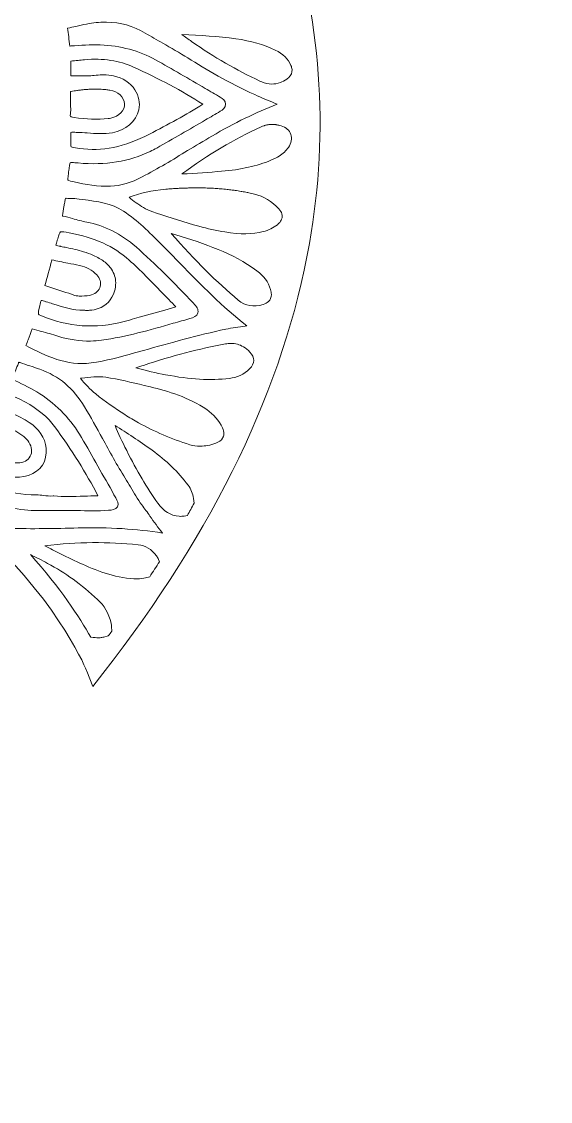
# Model space of a CAD drawing. Extents: x 126 to 2875, y -2951 to -49.
# Drawn here: x 2422 to 2875, y -2449 to -1525 of the extents above; entities that cross this region are included whole.
import ezdxf

# ---------------------------------------------------------------- set-up
doc = ezdxf.new("R2010")
doc.units = 0
doc.header["$MEASUREMENT"] = 0
doc.layers.add('Layer 1', color=7, linetype='Continuous')

# ---------------------------------------------------------------- blocks, each defined once
blk = doc.blocks.new('block 2')
at = {"layer": 'Layer 1', "lineweight": 0}
for points, knots in [([(2818.52, -1015.73), (2765.29, -1065.49), (2703.63, -1093.3), (2640.24, -1096.15), (2556.69, -1099.87), (2474.7, -1071.45), (2412.6, -1046.28), (2390.46, -1037.31), (2368.11, -1027.6), (2346.48, -1018.23), (2338.27, -1014.67), (2330.02, -1011.09), (2321.71, -1007.53), (2370.51, -1008.44), (2426.27, -1007.2), (2513.09, -924.65), (2568.78, -871.7), (2642.17, -798.11), (2625.81, -711.87), (2622.52, -694.49), (2611.09, -653.09), (2560.09, -612.54), (2565.36, -622.37), (2601.86, -692.87), (2569.54, -747.69), (2554.2, -773.71), (2526.78, -791.73), (2470.03, -803.98), (2455.63, -807.08), (2439.86, -809.44), (2422.81, -811.04), (2491.94, -734.79), (2533.75, -634.63), (2547.11, -513), (2561.91, -378.42), (2538.09, -252.24), (2515.5, -170.1), (2510.84, -153.21), (2505.7, -136.24), (2500.21, -119.65), (2496.11, -107.32), (2491.02, -97.85), (2485.03, -91.28), (2485.03, -91.28), (2489.08, -88.91), (2489.08, -88.91), (2488.22, -87.43), (2467.53, -52.75), (2420.58, -50.35), (2390.21, -48.79), (2356.11, -61.25), (2319.21, -87.4), (2293.72, -105.48), (2266.78, -130.21), (2238.64, -161.33), (2186.92, -191.97), (2146.46, -219.39), (2111.33, -247.55), (2059.02, -289.5), (2001.37, -329.63), (1934.36, -338.98), (1877.45, -346.93), (1826.29, -329.19), (1772.12, -310.4), (1744.15, -300.69), (1715.23, -290.66), (1685.52, -284.53), (1598.6, -266.59), (1534.9, -282.01), (1500.31, -329.06), (1465.72, -282.01), (1402.02, -266.61), (1315.1, -284.53), (1285.39, -290.66), (1256.47, -300.69), (1228.5, -310.4), (1174.33, -329.19), (1123.17, -346.93), (1066.26, -338.98), (999.25, -329.63), (941.6, -289.5), (889.29, -247.55), (854.16, -219.39), (813.72, -191.97), (761.98, -161.33), (733.84, -130.21), (706.9, -105.48), (681.41, -87.4), (644.51, -61.25), (610.42, -48.78), (580.04, -50.35), (533.09, -52.75), (512.4, -87.43), (511.54, -88.91), (511.54, -88.91), (515.6, -91.28), (515.6, -91.28), (509.6, -97.85), (504.51, -107.32), (500.43, -119.65), (494.91, -136.25), (489.76, -153.22), (485.12, -170.1), (462.53, -252.24), (438.71, -378.42), (453.51, -513), (466.87, -634.63), (508.68, -734.79), (577.81, -811.04), (560.76, -809.44), (544.99, -807.08), (530.59, -803.98), (473.84, -791.73), (446.42, -773.71), (431.08, -747.69), (398.76, -692.87), (435.26, -622.37), (440.53, -612.54), (389.53, -653.09), (378.1, -694.49), (374.81, -711.87), (358.45, -798.11), (431.84, -871.7), (487.53, -924.65), (574.36, -1007.2), (630.11, -1008.44), (678.91, -1007.53), (670.6, -1011.09), (662.35, -1014.67), (654.14, -1018.23), (632.51, -1027.6), (610.16, -1037.31), (588.02, -1046.28), (525.92, -1071.45), (443.9, -1099.88), (360.39, -1096.15), (296.99, -1093.3), (235.33, -1065.49), (182.1, -1015.73), (182.1, -1015.73), (125.87, -963.15), (125.87, -963.15), (125.87, -963.15), (170.22, -1026.07), (170.22, -1026.07), (219.77, -1096.34), (304.4, -1156.08), (385.84, -1178.26), (421.01, -1187.83), (457.96, -1193.28), (496.54, -1194.59), (485.65, -1205.66), (470.29, -1222.36), (453.05, -1244.47), (422.71, -1283.4), (380.73, -1347.02), (353.04, -1429.06), (321.9, -1521.35), (314.84, -1617.62), (332.07, -1715.18), (353.53, -1836.78), (412.97, -1960.62), (508.76, -2083.27), (508.76, -2083.27), (517.35, -2094.25), (517.35, -2094.25), (517.35, -2094.25), (522.39, -2081.24), (522.39, -2081.24), (522.59, -2080.7), (544.03, -2026.57), (607.28, -1966.45), (618.55, -1955.74), (631.63, -1944.41), (646.68, -1932.9), (644.92, -1962.85), (643.59, -2025.77), (654.99, -2105.75), (664.24, -2170.7), (680.05, -2233.27), (701.96, -2291.74), (729.36, -2364.83), (766.43, -2431.68), (812.16, -2490.44), (814.05, -2493.21), (839.63, -2531.25), (859.49, -2587.32), (878.32, -2640.42), (895.73, -2721.14), (871.87, -2804.06), (871.87, -2804.06), (865.62, -2825.84), (865.62, -2825.84), (865.62, -2825.84), (884.08, -2812.68), (884.08, -2812.68), (885.65, -2811.57), (922.92, -2784.71), (954.16, -2735.73), (978.8, -2697.08), (1003.28, -2637.97), (992.89, -2564.05), (993.48, -2564.79), (994.03, -2565.49), (994.54, -2566.17), (1016.21, -2595.31), (1039.76, -2622.73), (1064.5, -2647.63), (1109.21, -2692.65), (1155.37, -2726.78), (1201.72, -2749.11), (1255.68, -2775.1), (1310.13, -2785.14), (1363.64, -2778.93), (1378.87, -2809.5), (1404.34, -2833.21), (1429, -2856.2), (1455.2, -2880.59), (1479.94, -2903.62), (1493.04, -2933.91), (1493.04, -2933.91), (1500.31, -2950.67), (1500.31, -2950.67), (1500.31, -2950.67), (1507.58, -2933.91), (1507.58, -2933.91), (1520.68, -2903.62), (1545.42, -2880.59), (1571.62, -2856.2), (1596.29, -2833.21), (1621.76, -2809.5), (1636.98, -2778.93), (1690.49, -2785.14), (1744.94, -2775.1), (1798.9, -2749.11), (1845.25, -2726.78), (1891.43, -2692.65), (1936.12, -2647.63), (1960.86, -2622.73), (1984.41, -2595.33), (2006.08, -2566.18), (2006.59, -2565.5), (2007.14, -2564.79), (2007.73, -2564.05), (1997.35, -2637.97), (2021.82, -2697.08), (2046.46, -2735.73), (2077.7, -2784.71), (2114.98, -2811.57), (2116.54, -2812.68), (2116.54, -2812.68), (2135, -2825.84), (2135, -2825.84), (2135, -2825.84), (2128.75, -2804.06), (2128.75, -2804.06), (2104.89, -2721.14), (2122.3, -2640.42), (2141.13, -2587.32), (2161.01, -2531.22), (2186.59, -2493.18), (2188.46, -2490.44), (2234.19, -2431.68), (2271.26, -2364.83), (2298.65, -2291.74), (2320.57, -2233.27), (2336.38, -2170.7), (2345.63, -2105.75), (2357.03, -2025.77), (2355.7, -1962.85), (2353.94, -1932.9), (2368.99, -1944.41), (2382.07, -1955.74), (2393.34, -1966.45), (2456.59, -2026.57), (2478.03, -2080.7), (2478.23, -2081.24), (2478.23, -2081.24), (2483.25, -2094.29), (2483.25, -2094.29), (2483.25, -2094.29), (2491.86, -2083.27), (2491.86, -2083.27), (2587.65, -1960.62), (2647.09, -1836.78), (2668.55, -1715.18), (2685.78, -1617.62), (2678.72, -1521.35), (2647.58, -1429.06), (2619.89, -1347.02), (2577.91, -1283.4), (2547.57, -1244.47), (2530.33, -1222.36), (2514.97, -1205.66), (2504.08, -1194.59), (2542.66, -1193.28), (2579.61, -1187.83), (2614.78, -1178.26), (2696.22, -1156.08), (2780.85, -1096.34), (2830.4, -1026.07), (2830.4, -1026.07), (2874.75, -963.15), (2874.75, -963.15), (2874.75, -963.15), (2818.52, -1015.73), (2818.52, -1015.73)], [0, 0, 0, 0, 1, 1, 1, 2, 2, 2, 3, 3, 3, 4, 4, 4, 5, 5, 5, 6, 6, 6, 7, 7, 7, 8, 8, 8, 9, 9, 9, 10, 10, 10, 11, 11, 11, 12, 12, 12, 13, 13, 13, 14, 14, 14, 15, 15, 15, 16, 16, 16, 17, 17, 17, 18, 18, 18, 19, 19, 19, 20, 20, 20, 21, 21, 21, 22, 22, 22, 23, 23, 23, 24, 24, 24, 25, 25, 25, 26, 26, 26, 27, 27, 27, 28, 28, 28, 29, 29, 29, 30, 30, 30, 31, 31, 31, 32, 32, 32, 33, 33, 33, 34, 34, 34, 35, 35, 35, 36, 36, 36, 37, 37, 37, 38, 38, 38, 39, 39, 39, 40, 40, 40, 41, 41, 41, 42, 42, 42, 43, 43, 43, 44, 44, 44, 45, 45, 45, 46, 46, 46, 47, 47, 47, 48, 48, 48, 49, 49, 49, 50, 50, 50, 51, 51, 51, 52, 52, 52, 53, 53, 53, 54, 54, 54, 55, 55, 55, 56, 56, 56, 57, 57, 57, 58, 58, 58, 59, 59, 59, 60, 60, 60, 61, 61, 61, 62, 62, 62, 63, 63, 63, 64, 64, 64, 65, 65, 65, 66, 66, 66, 67, 67, 67, 68, 68, 68, 69, 69, 69, 70, 70, 70, 71, 71, 71, 72, 72, 72, 73, 73, 73, 74, 74, 74, 75, 75, 75, 76, 76, 76, 77, 77, 77, 78, 78, 78, 79, 79, 79, 80, 80, 80, 81, 81, 81, 82, 82, 82, 83, 83, 83, 84, 84, 84, 85, 85, 85, 86, 86, 86, 87, 87, 87, 88, 88, 88, 89, 89, 89, 90, 90, 90, 91, 91, 91, 92, 92, 92, 93, 93, 93, 94, 94, 94, 95, 95, 95, 96, 96, 96, 97, 97, 97, 98, 98, 98, 99, 99, 99, 100, 100, 100, 101, 101, 101, 102, 102, 102, 102]), ([(2465.57, -1645.8), (2466.92, -1645.82), (2468.88, -1645.99), (2470.79, -1646.16), (2494.25, -1648.22), (2514.42, -1644.98), (2532.37, -1636.25), (2534.26, -1635.35), (2536.12, -1634.39), (2537.96, -1633.36), (2551.95, -1625.47), (2566.04, -1617.26), (2579.67, -1609.3), (2583.88, -1606.84), (2588.09, -1604.39), (2592.3, -1601.94), (2594.3, -1600.78), (2596.94, -1598.88), (2596.94, -1595.86), (2596.94, -1592.83), (2594.33, -1590.97), (2592.35, -1589.83), (2588.04, -1587.33), (2583.75, -1584.81), (2579.45, -1582.31), (2565.55, -1574.19), (2551.18, -1565.8), (2536.88, -1557.8), (2522.94, -1550.01), (2507.03, -1545.76), (2489.62, -1545.12), (2481.23, -1544.82), (2472.82, -1545.42), (2464.7, -1545.99), (2464.7, -1545.99), (2463.81, -1546.06), (2463.81, -1546.06), (2463.72, -1546.07), (2463.62, -1546.07), (2463.51, -1546.09), (2462.94, -1540.58), (2462.37, -1535.56), (2461.77, -1530.78), (2464.08, -1530.29), (2466.38, -1529.77), (2468.69, -1529.25), (2471.73, -1528.55), (2474.88, -1527.82), (2477.96, -1527.22), (2483.54, -1526.14), (2488.9, -1525.61), (2494.08, -1525.61), (2494.08, -1525.61), (2494.93, -1525.61), (2494.93, -1525.61), (2506.9, -1525.76), (2517.84, -1528.85), (2528.08, -1534.95), (2533.05, -1537.91), (2538.17, -1540.82), (2543.09, -1543.62), (2550.21, -1547.67), (2557.57, -1551.87), (2564.62, -1556.27), (2579.72, -1565.69), (2599.87, -1577.78), (2621.78, -1587.67), (2627.56, -1590.27), (2633.52, -1592.74), (2639.29, -1595.13), (2639.9, -1595.38), (2640.5, -1595.64), (2641.11, -1595.87), (2622.85, -1602.92), (2604.51, -1611.86), (2585.12, -1623.16), (2578.15, -1627.23), (2571.14, -1631.49), (2564.36, -1635.59), (2551.81, -1643.2), (2538.83, -1651.07), (2525.64, -1658.04), (2516.24, -1663.01), (2507.31, -1665.62), (2498.37, -1666.03), (2487.64, -1666.52), (2477.14, -1664.48), (2467.31, -1662.34), (2465.03, -1661.84), (2462.74, -1661.34), (2462.09, -1660.95), (2462.04, -1660.76), (2462.02, -1660.47), (2462.02, -1660.13), (2462.04, -1659.07), (2462.23, -1657.37), (2462.4, -1655.73), (2462.45, -1655.25), (2462.5, -1654.79), (2462.53, -1654.32), (2462.58, -1653.81), (2462.63, -1653.3), (2462.69, -1652.8), (2463.05, -1649.73), (2463.43, -1646.53), (2463.92, -1645.94), (2464.16, -1645.82), (2464.76, -1645.78), (2465.57, -1645.8)], [0, 0, 0, 0, 1, 1, 1, 2, 2, 2, 3, 3, 3, 4, 4, 4, 5, 5, 5, 6, 6, 6, 7, 7, 7, 8, 8, 8, 9, 9, 9, 10, 10, 10, 11, 11, 11, 12, 12, 12, 13, 13, 13, 14, 14, 14, 15, 15, 15, 16, 16, 16, 17, 17, 17, 18, 18, 18, 19, 19, 19, 20, 20, 20, 21, 21, 21, 22, 22, 22, 23, 23, 23, 24, 24, 24, 25, 25, 25, 26, 26, 26, 27, 27, 27, 28, 28, 28, 29, 29, 29, 30, 30, 30, 31, 31, 31, 32, 32, 32, 33, 33, 33, 34, 34, 34, 35, 35, 35, 36, 36, 36, 36]), ([(2652.82, -1562.73), (2653.31, -1563.91), (2653.61, -1565.04), (2653.71, -1566.1), (2653.96, -1568.76), (2652.96, -1571.07), (2650.68, -1573.14), (2650.22, -1573.55), (2649.72, -1573.95), (2649.16, -1574.36), (2647.37, -1575.61), (2645.6, -1576.59), (2643.78, -1577.29), (2638.79, -1579.2), (2633.62, -1579), (2627.89, -1576.69), (2627.37, -1576.48), (2626.84, -1576.26), (2626.3, -1576.01), (2606.33, -1566.83), (2587.05, -1555.67), (2567.77, -1542.12), (2565.01, -1540.18), (2562.26, -1538.21), (2559.5, -1536.16), (2575.37, -1536.91), (2590.5, -1537.73), (2605.79, -1539.87), (2618.48, -1541.64), (2629.45, -1544.81), (2639.32, -1549.54), (2646.06, -1552.79), (2650.48, -1557.09), (2652.82, -1562.73)], [0, 0, 0, 0, 1, 1, 1, 2, 2, 2, 3, 3, 3, 4, 4, 4, 5, 5, 5, 6, 6, 6, 7, 7, 7, 8, 8, 8, 9, 9, 9, 10, 10, 10, 11, 11, 11, 11]), ([(2464.4, -1558.97), (2466.5, -1558.82), (2468.61, -1558.58), (2470.65, -1558.34), (2472.47, -1558.14), (2474.29, -1557.93), (2476.11, -1557.77), (2492.21, -1556.46), (2505.94, -1558.5), (2518.06, -1564.01), (2539.91, -1573.95), (2559.36, -1584.37), (2577.49, -1595.86), (2562.92, -1605.09), (2547.52, -1613.24), (2531.72, -1621.47), (2510.38, -1632.58), (2491.28, -1636.44), (2471.57, -1633.64), (2471.57, -1633.64), (2470.16, -1633.44), (2470.16, -1633.44), (2467.77, -1633.1), (2465.29, -1632.76), (2464.81, -1632.36), (2464.43, -1631.78), (2464.43, -1628.63), (2464.43, -1625.85), (2464.43, -1625.85), (2464.43, -1625.02), (2464.43, -1625.02), (2464.43, -1622.96), (2464.43, -1620.87), (2464.59, -1619.97), (2465.46, -1619.84), (2467.33, -1619.89), (2469.16, -1619.95), (2469.16, -1619.95), (2469.83, -1619.97), (2469.83, -1619.97), (2472.73, -1620.05), (2475.72, -1620.27), (2478.6, -1620.47), (2482.08, -1620.71), (2485.63, -1620.96), (2489.2, -1621.01), (2492.78, -1621.06), (2496.39, -1620.9), (2500.03, -1620.31), (2511.03, -1618.54), (2520.53, -1610.23), (2522.62, -1600.54), (2523.89, -1594.77), (2522.72, -1588.73), (2519.33, -1583.57), (2515.37, -1577.53), (2508.71, -1573.16), (2501.03, -1571.61), (2498.27, -1571.05), (2495.52, -1570.82), (2492.81, -1570.78), (2488.32, -1570.72), (2483.96, -1571.21), (2479.94, -1571.67), (2478.5, -1571.67), (2477.05, -1571.65), (2475.59, -1571.65), (2473.77, -1571.64), (2471.9, -1571.64), (2470.03, -1571.64), (2468.15, -1571.65), (2466.27, -1571.67), (2464.4, -1571.7), (2464.42, -1571.24), (2464.43, -1570.78), (2464.45, -1570.31), (2464.49, -1568.9), (2464.51, -1567.43), (2464.51, -1565.88), (2464.51, -1563.79), (2464.46, -1561.52), (2464.4, -1558.97)], [0, 0, 0, 0, 1, 1, 1, 2, 2, 2, 3, 3, 3, 4, 4, 4, 5, 5, 5, 6, 6, 6, 7, 7, 7, 8, 8, 8, 9, 9, 9, 10, 10, 10, 11, 11, 11, 12, 12, 12, 13, 13, 13, 14, 14, 14, 15, 15, 15, 16, 16, 16, 17, 17, 17, 18, 18, 18, 19, 19, 19, 20, 20, 20, 21, 21, 21, 22, 22, 22, 23, 23, 23, 24, 24, 24, 25, 25, 25, 26, 26, 26, 27, 27, 27, 27]), ([(2464.3, -1598.22), (2464.27, -1597.46), (2464.24, -1596.7), (2464.24, -1595.95), (2464.24, -1594.94), (2464.26, -1593.94), (2464.26, -1592.93), (2464.3, -1590.54), (2464.34, -1588.07), (2464.18, -1585.6), (2464.18, -1585.6), (2464.18, -1585.16), (2464.18, -1585.16), (2464.32, -1585.11), (2464.53, -1585.05), (2464.86, -1584.98), (2466.44, -1584.67), (2468.02, -1584.4), (2469.59, -1584.16), (2470.08, -1584.08), (2470.57, -1584.03), (2471.05, -1583.95), (2472.16, -1583.81), (2473.25, -1583.67), (2474.34, -1583.56), (2474.89, -1583.49), (2475.45, -1583.45), (2476, -1583.38), (2477.05, -1583.3), (2478.09, -1583.23), (2479.14, -1583.16), (2479.67, -1583.13), (2480.21, -1583.08), (2480.75, -1583.07), (2481.88, -1583.02), (2483.01, -1582.99), (2484.14, -1582.99), (2484.58, -1582.97), (2485.03, -1582.96), (2485.47, -1582.96), (2485.86, -1582.96), (2486.24, -1582.97), (2486.64, -1582.99), (2487.51, -1582.99), (2488.38, -1583.02), (2489.25, -1583.05), (2489.69, -1583.07), (2490.12, -1583.1), (2490.57, -1583.11), (2491.42, -1583.16), (2492.28, -1583.23), (2493.11, -1583.3), (2493.51, -1583.34), (2493.91, -1583.37), (2494.3, -1583.4), (2495.52, -1583.53), (2496.74, -1583.65), (2497.94, -1583.83), (2504.75, -1584.76), (2510.24, -1589.87), (2510.46, -1595.48), (2510.7, -1601.07), (2505.84, -1606.15), (2498.67, -1607.81), (2498.02, -1607.95), (2497.34, -1608.06), (2496.56, -1608.14), (2487.13, -1609.09), (2477.59, -1608.81), (2467.38, -1607.27), (2464.87, -1606.89), (2464.29, -1606.43), (2464.16, -1606.24), (2464, -1606.02), (2463.89, -1605.34), (2464.11, -1604.1), (2464.46, -1602.08), (2464.38, -1600.12), (2464.3, -1598.22)], [0, 0, 0, 0, 1, 1, 1, 2, 2, 2, 3, 3, 3, 4, 4, 4, 5, 5, 5, 6, 6, 6, 7, 7, 7, 8, 8, 8, 9, 9, 9, 10, 10, 10, 11, 11, 11, 12, 12, 12, 13, 13, 13, 14, 14, 14, 15, 15, 15, 16, 16, 16, 17, 17, 17, 18, 18, 18, 19, 19, 19, 20, 20, 20, 21, 21, 21, 22, 22, 22, 23, 23, 23, 24, 24, 24, 25, 25, 25, 26, 26, 26, 26]), ([(2650.75, -1632.77), (2648.7, -1635.72), (2646.12, -1638.15), (2642.75, -1640.29), (2640.73, -1641.57), (2638.4, -1642.73), (2635.72, -1643.84), (2623.65, -1648.82), (2610.21, -1651.83), (2593.47, -1653.26), (2583.25, -1654.14), (2571.5, -1655.06), (2559.5, -1655.54), (2581.82, -1639.07), (2604.06, -1625.85), (2627.33, -1615.23), (2628.06, -1614.9), (2628.79, -1614.62), (2629.52, -1614.36), (2629.77, -1614.28), (2630.02, -1614.22), (2630.26, -1614.14), (2630.75, -1613.98), (2631.24, -1613.84), (2631.73, -1613.73), (2632.04, -1613.67), (2632.32, -1613.6), (2632.62, -1613.56), (2633.08, -1613.46), (2633.52, -1613.38), (2633.98, -1613.33), (2634.3, -1613.29), (2634.62, -1613.25), (2634.93, -1613.24), (2635.38, -1613.19), (2635.83, -1613.18), (2636.28, -1613.16), (2636.64, -1613.14), (2637.01, -1613.14), (2637.39, -1613.16), (2637.64, -1613.16), (2637.91, -1613.18), (2638.16, -1613.19), (2638.6, -1613.21), (2639.03, -1613.25), (2639.48, -1613.3), (2639.73, -1613.33), (2639.98, -1613.37), (2640.24, -1613.4), (2640.73, -1613.46), (2641.22, -1613.56), (2641.69, -1613.65), (2641.91, -1613.7), (2642.13, -1613.73), (2642.36, -1613.78), (2643.05, -1613.95), (2643.77, -1614.12), (2644.49, -1614.35), (2648.59, -1615.6), (2651.51, -1618.19), (2652.71, -1621.66), (2653.93, -1625.16), (2653.22, -1629.21), (2650.75, -1632.77)], [0, 0, 0, 0, 1, 1, 1, 2, 2, 2, 3, 3, 3, 4, 4, 4, 5, 5, 5, 6, 6, 6, 7, 7, 7, 8, 8, 8, 9, 9, 9, 10, 10, 10, 11, 11, 11, 12, 12, 12, 13, 13, 13, 14, 14, 14, 15, 15, 15, 16, 16, 16, 17, 17, 17, 18, 18, 18, 19, 19, 19, 20, 20, 20, 21, 21, 21, 21]), ([(2644.52, -1694.98), (2643.86, -1696.42), (2642.72, -1697.8), (2641.18, -1699.04), (2639.49, -1700.38), (2637.64, -1701.55), (2635.63, -1702.52), (2633.62, -1703.5), (2631.45, -1704.29), (2629.14, -1704.88), (2619.85, -1707.25), (2609.73, -1707.35), (2596.35, -1705.21), (2588.84, -1703.99), (2581.4, -1702.31), (2574.02, -1700.35), (2561.72, -1697.07), (2549.63, -1693), (2537.79, -1689.02), (2537.79, -1689.02), (2534.54, -1687.92), (2534.54, -1687.92), (2531.72, -1686.97), (2529.08, -1685.72), (2526.53, -1684.23), (2522.29, -1681.78), (2518.32, -1678.73), (2514.28, -1675.51), (2523.51, -1671.97), (2533.64, -1669.73), (2545.75, -1668.61), (2547.47, -1668.45), (2549.25, -1668.31), (2551.07, -1668.2), (2552.87, -1668.07), (2554.66, -1667.98), (2556.43, -1667.88), (2557, -1667.87), (2557.57, -1667.83), (2558.14, -1667.82), (2559.33, -1667.76), (2560.53, -1667.71), (2561.7, -1667.66), (2562.34, -1667.65), (2562.97, -1667.63), (2563.6, -1667.61), (2564.7, -1667.58), (2565.77, -1667.55), (2566.85, -1667.53), (2567.5, -1667.52), (2568.16, -1667.5), (2568.81, -1667.5), (2569.84, -1667.49), (2570.85, -1667.47), (2571.87, -1667.47), (2571.87, -1667.47), (2573.45, -1667.47), (2573.45, -1667.47), (2575.18, -1667.49), (2576.88, -1667.5), (2578.56, -1667.53), (2578.93, -1667.55), (2579.29, -1667.55), (2579.65, -1667.57), (2581.62, -1667.61), (2583.55, -1667.69), (2585.46, -1667.79), (2585.88, -1667.8), (2586.29, -1667.82), (2586.68, -1667.85), (2588.28, -1667.93), (2589.87, -1668.04), (2591.42, -1668.15), (2591.83, -1668.18), (2592.26, -1668.21), (2592.67, -1668.25), (2594.5, -1668.4), (2596.34, -1668.56), (2598.14, -1668.77), (2598.46, -1668.8), (2598.79, -1668.85), (2599.11, -1668.88), (2600.64, -1669.05), (2602.15, -1669.24), (2603.65, -1669.45), (2604.1, -1669.5), (2604.52, -1669.56), (2604.97, -1669.62), (2606.71, -1669.88), (2608.45, -1670.15), (2610.17, -1670.43), (2610.38, -1670.48), (2610.57, -1670.51), (2610.78, -1670.54), (2612.31, -1670.81), (2613.83, -1671.11), (2615.35, -1671.41), (2615.78, -1671.51), (2616.22, -1671.59), (2616.66, -1671.68), (2618.34, -1672.03), (2620.02, -1672.41), (2621.68, -1672.81), (2629.6, -1674.72), (2636.42, -1678.87), (2642.5, -1685.52), (2643.73, -1686.86), (2644.57, -1688.29), (2644.97, -1689.73), (2645.22, -1690.6), (2645.32, -1691.45), (2645.25, -1692.32), (2645.17, -1693.23), (2644.94, -1694.11), (2644.52, -1694.98)], [0, 0, 0, 0, 1, 1, 1, 2, 2, 2, 3, 3, 3, 4, 4, 4, 5, 5, 5, 6, 6, 6, 7, 7, 7, 8, 8, 8, 9, 9, 9, 10, 10, 10, 11, 11, 11, 12, 12, 12, 13, 13, 13, 14, 14, 14, 15, 15, 15, 16, 16, 16, 17, 17, 17, 18, 18, 18, 19, 19, 19, 20, 20, 20, 21, 21, 21, 22, 22, 22, 23, 23, 23, 24, 24, 24, 25, 25, 25, 26, 26, 26, 27, 27, 27, 28, 28, 28, 29, 29, 29, 30, 30, 30, 31, 31, 31, 32, 32, 32, 33, 33, 33, 34, 34, 34, 35, 35, 35, 36, 36, 36, 37, 37, 37, 38, 38, 38, 38]), ([(2463.53, -1676.48), (2463.53, -1676.48), (2463.77, -1676.48), (2463.77, -1676.48), (2466.52, -1676.59), (2469.12, -1676.67), (2471.66, -1677.02), (2471.66, -1677.02), (2474.67, -1677.41), (2474.67, -1677.41), (2487.23, -1679.06), (2499.07, -1680.61), (2509.56, -1687.45), (2521.5, -1695.24), (2531.72, -1705.53), (2541.62, -1715.47), (2541.62, -1715.47), (2542.42, -1716.31), (2542.42, -1716.31), (2547.65, -1721.55), (2552.9, -1726.94), (2557.97, -1732.17), (2575.81, -1750.51), (2594.2, -1769.45), (2614.97, -1785.54), (2614.51, -1785.59), (2614.07, -1785.66), (2613.61, -1785.72), (2608.18, -1786.46), (2602.56, -1787.24), (2597.07, -1788.41), (2573.29, -1793.52), (2549.53, -1800.2), (2526.56, -1806.66), (2526.56, -1806.66), (2519.03, -1808.77), (2519.03, -1808.77), (2506.59, -1812.26), (2494.38, -1815.53), (2481.91, -1817.25), (2460.96, -1820.13), (2443.19, -1811.27), (2426.04, -1802.48), (2426.68, -1800.79), (2427.31, -1799.09), (2427.96, -1797.42), (2429.11, -1794.41), (2430.3, -1791.29), (2431.36, -1788.17), (2431.39, -1788.17), (2431.44, -1788.19), (2431.47, -1788.2), (2434.05, -1788.93), (2436.62, -1789.61), (2439.2, -1790.31), (2443.88, -1791.56), (2448.73, -1792.86), (2453.38, -1794.36), (2462.69, -1797.37), (2472.09, -1798.79), (2481.45, -1798.59), (2484.57, -1798.51), (2487.67, -1798.26), (2490.77, -1797.83), (2511.73, -1794.93), (2532.24, -1789.07), (2552.08, -1783.41), (2556.86, -1782.05), (2561.64, -1780.67), (2566.42, -1779.35), (2569.32, -1778.55), (2572.37, -1777.33), (2573.18, -1774.43), (2573.99, -1771.47), (2571.88, -1768.75), (2569.51, -1766.26), (2552.48, -1748.52), (2537.03, -1732.64), (2520.29, -1718.03), (2507.54, -1706.89), (2493.32, -1699.75), (2478.04, -1696.77), (2474.02, -1696), (2469.94, -1694.86), (2465.98, -1693.76), (2463.28, -1693.02), (2460.47, -1692.24), (2457.67, -1691.56), (2457.5, -1691.53), (2457.36, -1691.48), (2457.24, -1691.45), (2457.26, -1691.39), (2457.28, -1691.31), (2457.29, -1691.23), (2457.85, -1688.65), (2458.26, -1686.02), (2458.64, -1683.51), (2458.83, -1682.27), (2459.02, -1681.04), (2459.22, -1679.82), (2459.44, -1678.47), (2459.68, -1677.11), (2459.89, -1676.45), (2460.08, -1676.43), (2460.3, -1676.41), (2460.57, -1676.41), (2461.38, -1676.4), (2462.48, -1676.43), (2463.53, -1676.48)], [0, 0, 0, 0, 1, 1, 1, 2, 2, 2, 3, 3, 3, 4, 4, 4, 5, 5, 5, 6, 6, 6, 7, 7, 7, 8, 8, 8, 9, 9, 9, 10, 10, 10, 11, 11, 11, 12, 12, 12, 13, 13, 13, 14, 14, 14, 15, 15, 15, 16, 16, 16, 17, 17, 17, 18, 18, 18, 19, 19, 19, 20, 20, 20, 21, 21, 21, 22, 22, 22, 23, 23, 23, 24, 24, 24, 25, 25, 25, 26, 26, 26, 27, 27, 27, 28, 28, 28, 29, 29, 29, 30, 30, 30, 31, 31, 31, 32, 32, 32, 33, 33, 33, 34, 34, 34, 35, 35, 35, 36, 36, 36, 36]), ([(2499.3, -1737.11), (2497.67, -1734.6), (2495.49, -1732.32), (2492.8, -1730.38), (2490.33, -1728.59), (2487.48, -1726.97), (2483.81, -1725.26), (2481.04, -1723.98), (2478.19, -1722.95), (2475.32, -1722.07), (2470.54, -1720.61), (2465.68, -1719.6), (2460.92, -1718.62), (2459.24, -1718.25), (2457.54, -1717.9), (2455.88, -1717.54), (2455.88, -1717.54), (2455.61, -1717.48), (2455.61, -1717.48), (2454.11, -1717.14), (2452.57, -1716.81), (2451.75, -1716.53), (2451.91, -1715.62), (2452.4, -1713.98), (2452.89, -1712.38), (2452.89, -1712.36), (2452.89, -1712.36), (2452.89, -1712.35), (2452.89, -1712.35), (2452.91, -1712.33), (2452.91, -1712.33), (2453.03, -1711.89), (2453.16, -1711.46), (2453.29, -1711.05), (2454.19, -1708.09), (2455.01, -1705.56), (2455.63, -1705.16), (2456.34, -1704.72), (2459.75, -1705.35), (2463.05, -1705.95), (2484.76, -1709.94), (2501.06, -1717.35), (2514.34, -1729.3), (2524.08, -1738.06), (2533.35, -1747.63), (2542.33, -1756.91), (2546.29, -1760.99), (2550.35, -1765.2), (2554.45, -1769.32), (2554.45, -1769.32), (2547.85, -1771.16), (2547.85, -1771.16), (2539.72, -1773.42), (2531.37, -1775.75), (2523.08, -1778.14), (2520.31, -1778.93), (2517.56, -1779.73), (2514.8, -1780.56), (2489.82, -1787.97), (2466.57, -1787.33), (2443.71, -1778.61), (2443.71, -1778.61), (2443.06, -1778.36), (2443.06, -1778.36), (2440.15, -1777.25), (2437.14, -1776.09), (2436.79, -1775.45), (2436.43, -1774.75), (2437.19, -1771.44), (2437.92, -1768.24), (2438.33, -1766.45), (2438.74, -1764.63), (2439.07, -1763.75), (2439.96, -1763.89), (2441.62, -1764.41), (2443.23, -1764.9), (2443.23, -1764.9), (2443.47, -1764.98), (2443.47, -1764.98), (2445.28, -1765.54), (2447.08, -1766.11), (2448.87, -1766.69), (2457.36, -1769.43), (2466.12, -1772.28), (2475.62, -1772.28), (2476.1, -1772.28), (2476.57, -1772.29), (2477.03, -1772.29), (2478.16, -1772.31), (2479.31, -1772.34), (2480.5, -1772.26), (2483.17, -1772.07), (2485.66, -1771.58), (2487.92, -1770.78), (2494.73, -1768.37), (2499.56, -1763.24), (2501.82, -1755.85), (2502.56, -1753.43), (2502.91, -1751), (2502.88, -1748.66), (2502.82, -1744.55), (2501.6, -1740.6), (2499.3, -1737.11)], [0, 0, 0, 0, 1, 1, 1, 2, 2, 2, 3, 3, 3, 4, 4, 4, 5, 5, 5, 6, 6, 6, 7, 7, 7, 8, 8, 8, 9, 9, 9, 10, 10, 10, 11, 11, 11, 12, 12, 12, 13, 13, 13, 14, 14, 14, 15, 15, 15, 16, 16, 16, 17, 17, 17, 18, 18, 18, 19, 19, 19, 20, 20, 20, 21, 21, 21, 22, 22, 22, 23, 23, 23, 24, 24, 24, 25, 25, 25, 26, 26, 26, 27, 27, 27, 28, 28, 28, 29, 29, 29, 30, 30, 30, 31, 31, 31, 32, 32, 32, 33, 33, 33, 34, 34, 34, 34]), ([(2633.51, -1764.81), (2632.37, -1765.9), (2630.85, -1766.74), (2628.98, -1767.31), (2620.75, -1769.84), (2613.77, -1768.57), (2607.66, -1763.48), (2589.34, -1748.17), (2571.15, -1730.05), (2550.46, -1706.48), (2551.72, -1706.84), (2552.97, -1707.2), (2554.22, -1707.58), (2579.01, -1715.17), (2602.97, -1723.24), (2623.68, -1738.4), (2629.55, -1742.69), (2633.36, -1747.98), (2635.39, -1754.58), (2635.83, -1756.01), (2636.04, -1757.35), (2636.04, -1758.6), (2636.04, -1761.1), (2635.17, -1763.21), (2633.51, -1764.81)], [0, 0, 0, 0, 1, 1, 1, 2, 2, 2, 3, 3, 3, 4, 4, 4, 5, 5, 5, 6, 6, 6, 7, 7, 7, 8, 8, 8, 8]), ([(2462.04, -1731.91), (2465.35, -1732.55), (2468.64, -1733.2), (2471.93, -1733.88), (2477.7, -1735.06), (2482.68, -1737.82), (2486.72, -1742.03), (2489.46, -1744.88), (2490.53, -1748.44), (2489.68, -1751.8), (2488.82, -1755.21), (2486.12, -1757.89), (2482.29, -1759.11), (2479.9, -1759.88), (2477.36, -1760.04), (2473.8, -1760.07), (2473.58, -1760.06), (2473.18, -1760.06), (2472.77, -1760.04), (2471.22, -1760.03), (2469.46, -1760), (2467.91, -1759.47), (2467.91, -1759.47), (2462.74, -1757.73), (2462.74, -1757.73), (2456.07, -1755.5), (2449.2, -1753.2), (2442.38, -1751), (2444.22, -1744.5), (2446.13, -1737.39), (2448.21, -1729.3), (2448.22, -1729.22), (2448.24, -1729.17), (2448.27, -1729.11), (2452.86, -1730.12), (2457.53, -1731.03), (2462.04, -1731.91)], [0, 0, 0, 0, 1, 1, 1, 2, 2, 2, 3, 3, 3, 4, 4, 4, 5, 5, 5, 6, 6, 6, 7, 7, 7, 8, 8, 8, 9, 9, 9, 10, 10, 10, 11, 11, 11, 12, 12, 12, 12]), ([(2617.39, -1822.32), (2612.44, -1827.11), (2606.79, -1829.82), (2600.11, -1830.58), (2583.87, -1832.45), (2566.5, -1831.43), (2545.43, -1827.41), (2537.8, -1825.94), (2529.13, -1824.14), (2520.23, -1821.54), (2522.4, -1820.81), (2524.57, -1820.08), (2526.74, -1819.37), (2551.49, -1811.12), (2574.4, -1805.13), (2596.75, -1801.06), (2598.37, -1800.76), (2599.93, -1800.61), (2601.45, -1800.61), (2605.31, -1800.61), (2608.84, -1801.56), (2612.12, -1803.5), (2614.08, -1804.65), (2615.95, -1806.15), (2617.72, -1808.02), (2622.14, -1812.63), (2622.01, -1817.84), (2617.39, -1822.32)], [0, 0, 0, 0, 1, 1, 1, 2, 2, 2, 3, 3, 3, 4, 4, 4, 5, 5, 5, 6, 6, 6, 7, 7, 7, 8, 8, 8, 9, 9, 9, 9]), ([(2470.86, -1958.58), (2450.72, -1959.07), (2431.05, -1959.46), (2411.65, -1958.93), (2411.65, -1958.93), (2408.24, -1958.83), (2408.24, -1958.83), (2407.16, -1957.77), (2406.08, -1956.73), (2404.97, -1955.67), (2391.6, -1942.91), (2377.34, -1930.78), (2362.27, -1919.29), (2362.27, -1919.29), (2362.96, -1918.28), (2362.96, -1918.28), (2363.26, -1917.86), (2363.55, -1917.44), (2363.83, -1917.03), (2363.91, -1916.91), (2363.96, -1916.84), (2364.02, -1916.77), (2364.07, -1916.79), (2364.1, -1916.82), (2364.17, -1916.87), (2366.75, -1918.78), (2369.45, -1920.54), (2372.08, -1922.27), (2372.08, -1922.27), (2373.43, -1923.14), (2373.43, -1923.14), (2391.5, -1935.02), (2407.84, -1941.37), (2424.86, -1943.14), (2432.44, -1943.94), (2440.07, -1943.78), (2447.45, -1943.62), (2450.8, -1943.54), (2454.27, -1943.48), (2457.67, -1943.48), (2461.55, -1943.51), (2465.41, -1943.59), (2469.27, -1943.68), (2478.3, -1943.89), (2487.61, -1944.09), (2496.85, -1943.46), (2499.4, -1943.27), (2502.9, -1943.03), (2504.32, -1940.37), (2505.64, -1937.94), (2504.37, -1935.29), (2502.96, -1932.81), (2502.96, -1932.81), (2501.42, -1930.07), (2501.42, -1930.07), (2492.37, -1914.05), (2483, -1897.46), (2473.69, -1881.22), (2465.06, -1866.13), (2453.02, -1853.5), (2437.88, -1843.69), (2431.19, -1839.33), (2424, -1835.87), (2417.05, -1832.51), (2417.05, -1832.51), (2414.35, -1831.2), (2414.35, -1831.2), (2414.14, -1831.09), (2413.97, -1831.01), (2413.82, -1830.93), (2413.85, -1830.85), (2413.89, -1830.77), (2413.93, -1830.69), (2416.21, -1826.19), (2418.13, -1821.75), (2419.63, -1817.47), (2419.76, -1817.09), (2419.89, -1816.86), (2419.97, -1816.73), (2420.16, -1816.74), (2420.49, -1816.82), (2421.03, -1817.01), (2423.76, -1817.98), (2426.53, -1818.88), (2429.31, -1819.78), (2432.12, -1820.72), (2435.05, -1821.67), (2437.87, -1822.68), (2454.25, -1828.49), (2466.79, -1839), (2476.21, -1854.83), (2481.5, -1863.71), (2486.56, -1872.94), (2491.45, -1881.87), (2497.64, -1893.15), (2504.05, -1904.84), (2511, -1916), (2512.52, -1918.43), (2514.01, -1920.95), (2515.43, -1923.39), (2518.46, -1928.53), (2521.59, -1933.84), (2525.28, -1938.81), (2527.64, -1941.97), (2529.97, -1945.28), (2532.21, -1948.48), (2535.59, -1953.28), (2539.05, -1958.18), (2542.8, -1962.92), (2520.72, -1959.35), (2497.17, -1957.93), (2470.86, -1958.58)], [0, 0, 0, 0, 1, 1, 1, 2, 2, 2, 3, 3, 3, 4, 4, 4, 5, 5, 5, 6, 6, 6, 7, 7, 7, 8, 8, 8, 9, 9, 9, 10, 10, 10, 11, 11, 11, 12, 12, 12, 13, 13, 13, 14, 14, 14, 15, 15, 15, 16, 16, 16, 17, 17, 17, 18, 18, 18, 19, 19, 19, 20, 20, 20, 21, 21, 21, 22, 22, 22, 23, 23, 23, 24, 24, 24, 25, 25, 25, 26, 26, 26, 27, 27, 27, 28, 28, 28, 29, 29, 29, 30, 30, 30, 31, 31, 31, 32, 32, 32, 33, 33, 33, 34, 34, 34, 35, 35, 35, 36, 36, 36, 37, 37, 37, 37]), ([(2595.06, -1879.94), (2594.96, -1880.24), (2594.87, -1880.54), (2594.74, -1880.84), (2594.61, -1881.12), (2594.47, -1881.42), (2594.31, -1881.69), (2593.19, -1883.64), (2591.19, -1885.14), (2588.49, -1886.08), (2583.75, -1887.71), (2579.43, -1888.52), (2575.44, -1888.48), (2572.02, -1888.56), (2569.1, -1888.2), (2566.36, -1887.33), (2550.28, -1882.2), (2535.81, -1875.99), (2522.43, -1868.54), (2518.47, -1866.34), (2514.59, -1864.03), (2510.81, -1861.59), (2502.3, -1856.08), (2493.6, -1850.46), (2485.74, -1843.8), (2481.02, -1839.81), (2476.62, -1835.42), (2472.73, -1830.47), (2473.06, -1830.42), (2473.39, -1830.37), (2473.71, -1830.34), (2480.85, -1829.38), (2487.57, -1828.47), (2494.36, -1829.53), (2505.43, -1831.26), (2516.54, -1833.95), (2527.29, -1836.55), (2527.29, -1836.55), (2532.59, -1837.83), (2532.59, -1837.83), (2547.74, -1841.47), (2565.31, -1846.62), (2580.72, -1857.24), (2586.71, -1861.38), (2591.24, -1866.61), (2594.14, -1872.78), (2594.99, -1874.62), (2595.41, -1876.39), (2595.34, -1878.04), (2595.33, -1878.69), (2595.22, -1879.33), (2595.06, -1879.94)], [0, 0, 0, 0, 1, 1, 1, 2, 2, 2, 3, 3, 3, 4, 4, 4, 5, 5, 5, 6, 6, 6, 7, 7, 7, 8, 8, 8, 9, 9, 9, 10, 10, 10, 11, 11, 11, 12, 12, 12, 13, 13, 13, 14, 14, 14, 15, 15, 15, 16, 16, 16, 17, 17, 17, 17]), ([(2371.53, -1906.29), (2374.01, -1902.46), (2376.2, -1898.49), (2377.83, -1895.45), (2377.83, -1895.43), (2377.83, -1895.43), (2377.84, -1895.42), (2377.84, -1895.42), (2381.17, -1897.41), (2381.17, -1897.41), (2386.61, -1900.67), (2392.26, -1904.05), (2397.47, -1907.8), (2407.49, -1915.01), (2417.84, -1916.95), (2428.26, -1913.53), (2438.72, -1910.09), (2444.49, -1901.21), (2443.31, -1890.37), (2442.32, -1881.23), (2437.46, -1873.79), (2428.86, -1868.24), (2424.26, -1865.26), (2419.35, -1862.82), (2414.6, -1860.47), (2411.59, -1858.96), (2408.49, -1857.41), (2405.54, -1855.76), (2404.23, -1855.04), (2402.77, -1854.23), (2402.09, -1853.72), (2402.44, -1852.92), (2403.31, -1851.43), (2404.06, -1850.18), (2404.71, -1849.07), (2405.23, -1847.85), (2405.73, -1846.69), (2406.45, -1845.08), (2407.4, -1842.88), (2408.27, -1842.56), (2409.23, -1842.21), (2411.2, -1843.39), (2412.94, -1844.41), (2414.01, -1845.06), (2415.11, -1845.71), (2416.28, -1846.24), (2429.04, -1851.9), (2438.61, -1858.31), (2445.88, -1866.13), (2447.56, -1867.94), (2449.11, -1869.81), (2450.55, -1871.77), (2465.46, -1892.05), (2477.62, -1911.47), (2487.68, -1931.05), (2483.7, -1931.1), (2479.71, -1931.22), (2475.83, -1931.35), (2466.76, -1931.65), (2458.19, -1931.94), (2450.03, -1931.18), (2450.03, -1931.18), (2449.76, -1931.16), (2449.76, -1931.16), (2449.76, -1931.16), (2449.49, -1931.18), (2449.49, -1931.18), (2446.42, -1931.41), (2443.66, -1931.08), (2440.99, -1930.75), (2439.1, -1930.53), (2437.17, -1930.29), (2435.21, -1930.26), (2410.47, -1929.97), (2389.76, -1922.36), (2371.91, -1906.99), (2371.68, -1906.78), (2371.51, -1906.63), (2371.4, -1906.51), (2371.43, -1906.45), (2371.48, -1906.39), (2371.53, -1906.29)], [0, 0, 0, 0, 1, 1, 1, 2, 2, 2, 3, 3, 3, 4, 4, 4, 5, 5, 5, 6, 6, 6, 7, 7, 7, 8, 8, 8, 9, 9, 9, 10, 10, 10, 11, 11, 11, 12, 12, 12, 13, 13, 13, 14, 14, 14, 15, 15, 15, 16, 16, 16, 17, 17, 17, 18, 18, 18, 19, 19, 19, 20, 20, 20, 21, 21, 21, 22, 22, 22, 23, 23, 23, 24, 24, 24, 25, 25, 25, 26, 26, 26, 27, 27, 27, 27]), ([(2395.6, -1865.29), (2405.5, -1868.73), (2415.15, -1873.81), (2424.3, -1880.4), (2425.96, -1881.6), (2427.39, -1883.17), (2428.55, -1885.08), (2431.33, -1889.67), (2431.71, -1893.53), (2429.75, -1897.25), (2427.82, -1900.91), (2424.51, -1902.62), (2418.7, -1902.92), (2418.48, -1902.89), (2418.26, -1902.89), (2418.03, -1902.87), (2417.64, -1902.84), (2417.23, -1902.83), (2417.01, -1902.76), (2404.96, -1899.33), (2394.24, -1893.09), (2384.25, -1883.72), (2384.25, -1883.72), (2386.33, -1880.19), (2386.33, -1880.19), (2389.11, -1875.44), (2391.98, -1870.53), (2394.67, -1865.61), (2394.8, -1865.37), (2394.91, -1865.21), (2394.97, -1865.12), (2395.11, -1865.15), (2395.3, -1865.2), (2395.6, -1865.29)], [0, 0, 0, 0, 1, 1, 1, 2, 2, 2, 3, 3, 3, 4, 4, 4, 5, 5, 5, 6, 6, 6, 7, 7, 7, 8, 8, 8, 9, 9, 9, 10, 10, 10, 11, 11, 11, 11]), ([(2564.16, -1947.85), (2564.16, -1947.85), (2561.5, -1948.37), (2561.5, -1948.37), (2560.15, -1948.62), (2558.73, -1948.68), (2557.26, -1948.56), (2549.64, -1947.88), (2543.82, -1944.35), (2538.96, -1937.45), (2529.7, -1924.29), (2520.96, -1909.55), (2512.27, -1892.38), (2508.29, -1884.51), (2505.05, -1877.51), (2502.36, -1870.91), (2512.49, -1877.12), (2522.92, -1884.08), (2534.02, -1892.01), (2545.99, -1900.59), (2556.34, -1910.66), (2564.77, -1921.95), (2567.26, -1925.27), (2568.83, -1929.09), (2569.41, -1933.27), (2569.41, -1933.27), (2570, -1937.43), (2570, -1937.43), (2568.08, -1940.91), (2566.14, -1944.38), (2564.16, -1947.85)], [0, 0, 0, 0, 1, 1, 1, 2, 2, 2, 3, 3, 3, 4, 4, 4, 5, 5, 5, 6, 6, 6, 7, 7, 7, 8, 8, 8, 9, 9, 9, 10, 10, 10, 10]), ([(2532.01, -2000.27), (2532.01, -2000.27), (2528.51, -2001.25), (2528.51, -2001.25), (2526.26, -2001.87), (2523.9, -2002.19), (2521.58, -2002.14), (2504.31, -2001.84), (2488.73, -1995.97), (2474.45, -1989.65), (2468.32, -1986.94), (2461.96, -1983.94), (2455.53, -1980.72), (2451.13, -1978.51), (2446.76, -1976.2), (2442.19, -1973.77), (2470.34, -1970.55), (2496.55, -1970.28), (2522.15, -1972.9), (2528.41, -1973.55), (2533.53, -1976.72), (2537.8, -1982.56), (2538.47, -1983.46), (2538.99, -1984.41), (2539.42, -1985.44), (2539.42, -1985.44), (2540.27, -1987.48), (2540.27, -1987.48), (2537.56, -1991.76), (2534.81, -1996.02), (2532.01, -2000.27)], [0, 0, 0, 0, 1, 1, 1, 2, 2, 2, 3, 3, 3, 4, 4, 4, 5, 5, 5, 6, 6, 6, 7, 7, 7, 8, 8, 8, 9, 9, 9, 10, 10, 10, 10]), ([(2496.53, -2050.99), (2496.53, -2050.99), (2492.7, -2051.99), (2492.7, -2051.99), (2491.69, -2052.26), (2490.63, -2052.42), (2489.57, -2052.48), (2487.65, -2052.59), (2485.72, -2052.54), (2483.66, -2052.34), (2483.66, -2052.34), (2481.5, -2052.13), (2481.5, -2052.13), (2471.87, -2034.94), (2455.52, -2009.72), (2429.99, -1981.39), (2434.8, -1983.76), (2439.74, -1986.26), (2444.66, -1988.89), (2459.57, -1996.87), (2473.55, -2006.97), (2487.38, -2019.78), (2492.97, -2024.95), (2496.74, -2031.54), (2498.89, -2039.96), (2499.15, -2040.97), (2499.3, -2042), (2499.35, -2043.01), (2499.35, -2043.01), (2499.54, -2046.91), (2499.54, -2046.91), (2498.54, -2048.27), (2497.55, -2049.63), (2496.53, -2050.99)], [0, 0, 0, 0, 1, 1, 1, 2, 2, 2, 3, 3, 3, 4, 4, 4, 5, 5, 5, 6, 6, 6, 7, 7, 7, 8, 8, 8, 9, 9, 9, 10, 10, 10, 11, 11, 11, 11])]:
    blk.add_open_spline(points, degree=3, knots=knots, dxfattribs=at)

msp = doc.modelspace()

# ---------------------------------------------------------------- block references
at = {"layer": 'Layer 1'}
msp.add_blockref('block 2', (0, 0), dxfattribs=at)

doc.saveas('drawing.dxf')
